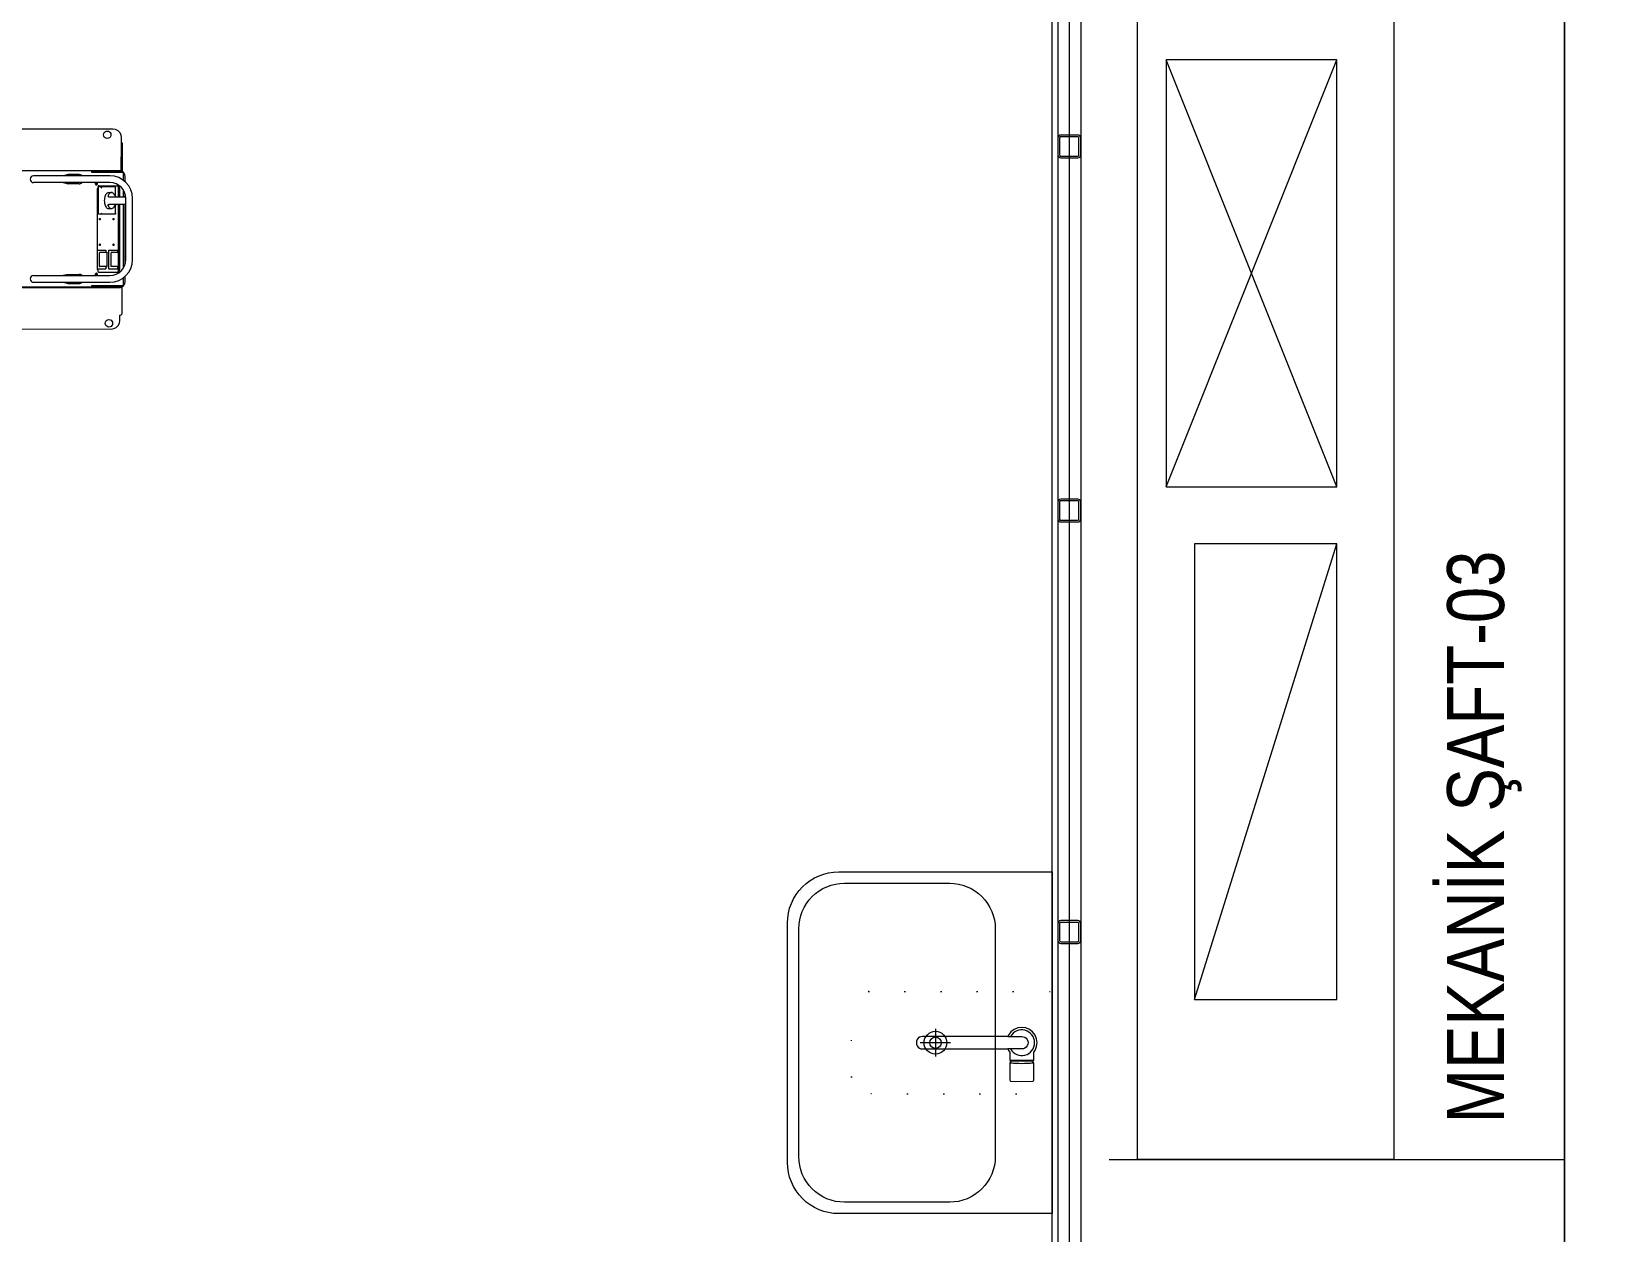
# Model space of a CAD drawing. Extents: x -2012 to 34975, y -1043 to 8321.
# Drawn here: x 2531.5 to 2806.3, y 419.6 to 630.6 of the extents above; entities that cross this region are included whole.
import ezdxf

# ---------------------------------------------------------------- set-up
doc = ezdxf.new("R2010")
doc.units = 0
doc.header["$LTSCALE"] = 25
doc.header["$PDMODE"] = 1
doc.linetypes.add('DOT2', pattern=[0.125, 0, -0.125])
doc.layers.get('0').update_dxf_attribs({"color": 9, "lineweight": 9})
for name, color, linetype, lineweight in [('01', 9, 'Continuous', 9), ('05V', 9, 'Continuous', 9), ('06D', 9, 'Continuous', 9), ('10', 9, 'Continuous', 9), ('11', 9, 'Continuous', 9), ('20', 9, 'DOT2', 9), ('21', 9, 'Continuous', 9), ('33', 9, 'BATTING', 9), ('B_Ekipman_Zemin', 155, 'Continuous', 9)]:
    doc.layers.add(name, color=color, linetype=linetype, lineweight=lineweight)
doc.styles.add('MuuM_TEXT-STANDART', font='ARIALN.TTF')
doc.linetypes.add('BATTING', pattern='A,0.0001,-0.1,[134,ltypeshp.shx,S=0.1,R=0,X=-0.1,Y=0],-0.2,[134,ltypeshp.shx,S=0.1,R=180,X=0.1,Y=0],-0.1', length=0.4001)

# ---------------------------------------------------------------- blocks, each defined once
blk = doc.blocks.new('A$C6B6E2180')
for points in [[(-2.42, 0), (2.42, 0)], [(0, 2.66), (0, -2.66)]]:
    blk.add_lwpolyline(points)
for radius in [2, 1]:
    blk.add_circle((0, 0), radius)
blk = doc.blocks.new('p-batarya uno')
at = {"linetype": 'Continuous', "elevation": 5.3}
blk.add_lwpolyline([(1959.69, 13727.45), (1962.73, 13727.45), (1962.83, 13727.49), (1962.88, 13727.6), (1962.95, 13729.55), (1962.88, 13731.5), (1962.83, 13731.6), (1962.73, 13731.65), (1959.69, 13731.65), (1959.65, 13731.57), (1959.65, 13731.52), (1959.41, 13731.55), (1959.35, 13731.55), (1959.25, 13731.65), (1957.79, 13731.65), (1957.49, 13731.89), (1956.84, 13732.15), (1956.4, 13732.22), (1956.15, 13732.25), (1955.46, 13732.15), (1954.81, 13731.89), (1954.25, 13731.45), (1953.81, 13730.89), (1953.55, 13730.24), (1953.45, 13729.55), (1953.55, 13728.86), (1953.81, 13728.21), (1954.25, 13727.65), (1954.81, 13727.21), (1955.05, 13727.11), (1955.05, 13712.11), (1955.09, 13711.84), (1955.2, 13711.58), (1955.37, 13711.36), (1955.6, 13711.19), (1955.87, 13711.09), (1956.15, 13711.05), (1956.43, 13711.09), (1956.7, 13711.19), (1956.93, 13711.36), (1957.1, 13711.58), (1957.21, 13711.84), (1957.25, 13712.11), (1957.25, 13712.3), (1957.25, 13712.43), (1957.25, 13712.66), (1957.25, 13713.02), (1957.25, 13713.51), (1957.25, 13714.13), (1957.25, 13727.11), (1957.49, 13727.21), (1957.79, 13727.45), (1959.25, 13727.45), (1959.35, 13727.55), (1959.41, 13727.55), (1959.65, 13727.57), (1959.65, 13727.52), (1959.69, 13727.45)], close=True, dxfattribs=at)
at = {"linetype": 'Continuous'}
blk.add_lwpolyline([(1955.05, 13727.11), (1955.05, 13729.57), (1955.09, 13729.84), (1955.19, 13730.1), (1955.37, 13730.33), (1955.6, 13730.5), (1955.86, 13730.61), (1956.15, 13730.65), (1956.43, 13730.6), (1956.7, 13730.5), (1956.93, 13730.33), (1957.1, 13730.1), (1957.21, 13729.84), (1957.25, 13729.57), (1957.25, 13729.26), (1957.25, 13728.92), (1957.25, 13727.11)], dxfattribs=at)
for points, elevation in [([(1959.25, 13731.65), (1959.25, 13727.45)], 5.3), ([(1959.35, 13727.55), (1959.35, 13731.55)], 5.31), ([(1959.41, 13731.55), (1959.41, 13727.55)], 5.31), ([(1959.69, 13731.65), (1959.72, 13731.57), (1959.74, 13731.45), (1959.75, 13731.36), (1959.76, 13731.25), (1959.78, 13731.01), (1959.81, 13730.55), (1959.82, 13730.06), (1959.83, 13729.55), (1959.82, 13729.06), (1959.81, 13728.54), (1959.79, 13728.16), (1959.78, 13728.09), (1959.76, 13727.84), (1959.75, 13727.74), (1959.74, 13727.65), (1959.73, 13727.58), (1959.72, 13727.52), (1959.69, 13727.45)], 5.3)]:
    blk.add_lwpolyline(points, dxfattribs=dict(at, elevation=elevation))
blk.add_arc((1956.15, 13729.55), 2.25, 299.2676, 240.7324, dxfattribs=at)
blk = doc.blocks.new('shift lavabo plan-60cm')
at = {"ltscale": 2}
for points in [[(0, 0), (60, 0), (60, -37.5, -0.414214), (51, -46.5), (9, -46.5, -0.414214), (0, -37.5)], [(10, -10), (50, -10, -0.414214), (58, -18), (58, -36.5, -0.414214), (50, -44.5), (10, -44.5, -0.414214), (2, -36.5), (2, -18, -0.414214)]]:
    blk.add_lwpolyline(points, format="xyb", close=True, dxfattribs=at)
at = {"layer": '20', "linetype": 'DOT2', "ltscale": 2}
blk.add_lwpolyline([(21, 0), (39, 0), (39, -32.23, -0.414214), (36, -35.23), (24, -35.23, -0.414214), (21, -32.23)], format="xyb", close=True, dxfattribs=at)
blk.add_blockref('p-batarya uno', (-1926.15, -13734.9))
at = {"ltscale": 2}
blk.add_blockref('A$C6B6E2180', (30, -20.5), dxfattribs=at)
blk = doc.blocks.new('Prf-40x40')
for points in [[(1.5, -2), (-1.5, -2, -0.414214), (-2, -1.5), (-2, 1.5, -0.414214), (-1.5, 2), (1.5, 2, -0.414214), (2, 1.5), (2, -1.5, -0.414214)], [(1.5, -1.7), (-1.5, -1.7, -0.414214), (-1.7, -1.5), (-1.7, 1.5, -0.414214), (-1.5, 1.7), (1.5, 1.7, -0.414214), (1.7, 1.5), (1.7, -1.5, -0.414214)]]:
    blk.add_lwpolyline(points, format="xyb", close=True)
blk.add_point((0, 0))
blk = doc.blocks.new('4800makaslift')
for p, q in [((17330.5, 8448.4), (17122.5, 8448.5)), ((17314.4, 8436.3), (17314, 8438.4)), ((17326.7, 8440.6), (17327, 8438.4)), ((17345.5, 8433.4), (17344.7, 8438.4)), ((17345.2, 8375), (17345.5, 8424.8)), ((17345.5, 8426.7), (17345.5, 8433.4)), ((17345.5, 8424.8), (17345.5, 8426.7)), ((17345.5, 8424.5), (17347, 8424.5)), ((17345.5, 8424.4), (17345.5, 8375)), ((17347, 8424.5), (17347, 8374.2)), ((17346, 8375), (17098, 8375)), ((17342, 8375.5), (17107, 8375.5)), ((17325, 8354.5), (17191, 8354.5)), ((17325, 8366.5), (17191.1, 8366.5)), ((17252, 8368.5), (17243, 8366.5)), ((17243, 8354.5), (17252, 8352.5)), ((17252, 8366.5), (17252, 8368.5)), ((17271, 8368.5), (17252, 8368.5)), ((17252, 8352.5), (17252, 8354.5)), ((17271, 8352.5), (17252, 8352.5)), ((17293.4, 8372), (17293.4, 8375)), ((17346, 8373), (17293.4, 8373)), ((17349, 8372), (17293.4, 8372)), ((17301.2, 8353.4), (17301.2, 8352.6)), ((17346, 8375), (17346, 8373)), ((17349, 8358.4), (17349, 8372)), ((17352, 8355.9), (17352, 8365.5)), ((17300.8, 8350.9), (17300.6, 8350.5)), ((17303.5, 8202), (17303.5, 8344)), ((17334, 8347), (17304.9, 8347)), ((17304.9, 8299), (17304.9, 8347)), ((17306.2, 8349), (17339.5, 8349)), ((17322.8, 8337), (17327.9, 8337)), ((17323.7, 8329.5), (17352.8, 8329.5)), ((17334.9, 8330.5), (17334.9, 8346.1)), ((17339.6, 8345.5), (17339.6, 8329.5)), ((17340.5, 8344), (17340.5, 8329.5)), ((17342.2, 8344), (17342.2, 8329.5)), ((17349, 8329.5), (17349, 8340.9)), ((17352, 8329.5), (17352, 8333.5)), ((17353, 8219.5), (17353, 8326.5)), ((17365, 8219.5), (17365, 8326.5)), ((17334, 8299), (17304.9, 8299)), ((17322.8, 8309), (17327.9, 8309)), ((17323.7, 8316.5), (17353, 8316.5)), ((17334.9, 8299.9), (17334.9, 8315.5)), ((17339.6, 8316.5), (17339.6, 8232)), ((17340.5, 8316.5), (17340.5, 8202)), ((17342.2, 8316.5), (17342.2, 8202)), ((17349, 8205.1), (17349, 8316.5)), ((17352, 8212.5), (17352, 8316.5)), ((17303.5, 8236), (17318.1, 8236)), ((17307, 8207.5), (17307, 8231.5)), ((17319.6, 8232), (17307.3, 8232)), ((17318.2, 8235.9), (17318.2, 8232)), ((17320.1, 8231.6), (17320.1, 8231.5)), ((17320.1, 8207.5), (17320.1, 8231.5)), ((17322.6, 8236), (17322.6, 8203)), ((17322.6, 8236), (17338.3, 8236)), ((17327.3, 8207.5), (17327.3, 8231.5)), ((17339.9, 8232), (17327.5, 8232)), ((17338.4, 8235.9), (17338.4, 8232)), ((17340.4, 8231.6), (17340.4, 8231.5)), ((17340.4, 8207.5), (17340.4, 8231.5)), ((17191, 8191.5), (17325, 8191.5)), ((17252, 8193.5), (17243, 8191.5)), ((17252, 8193.5), (17252, 8191.5)), ((17252, 8193.5), (17271, 8193.5)), ((17301.2, 8193.4), (17301.2, 8192.6)), ((17303.5, 8203), (17318.1, 8203)), ((17339.5, 8197), (17306.2, 8197)), ((17319.6, 8207), (17307.3, 8207)), ((17318.2, 8207), (17318.2, 8203.1)), ((17322.6, 8203), (17338.3, 8203)), ((17339.9, 8207), (17327.5, 8207)), ((17337.8, 8197), (17338.6, 8197.2)), ((17338.4, 8207), (17338.4, 8203.1)), ((17339.6, 8207), (17339.6, 8200.5)), ((17352, 8180.5), (17352, 8190.1)), ((17346, 8171), (17098, 8171)), ((17107, 8170.5), (17342, 8170.5)), ((17191, 8179.5), (17325, 8179.5)), ((17243, 8179.5), (17252, 8177.5)), ((17252, 8179.5), (17252, 8177.5)), ((17252, 8177.5), (17271, 8177.5)), ((17293.4, 8174), (17349, 8174)), ((17293.4, 8171), (17293.4, 8174)), ((17346, 8173), (17293.4, 8173)), ((17346, 8171), (17346, 8173)), ((17347, 8126), (17347, 8171.8)), ((17349, 8174), (17349, 8187.6)), ((17317.4, 8105.4), (17317, 8107.5)), ((17329.7, 8109.6), (17330, 8107.5)), ((17342.5, 8120.8), (17342.5, 8121.6)), ((17342.5, 8112.5), (17342.5, 8120.8)), ((17119.5, 8097.6), (17327.5, 8097.5))]:
    blk.add_line(p, q)
for points in [[(17314, 8438.4), (17314.4, 8440.5), (17315.3, 8442.3), (17316.7, 8443.7), (17318.5, 8444.6), (17320.5, 8444.9), (17322.5, 8444.6), (17324.4, 8443.7), (17325.8, 8442.3), (17326.7, 8440.6)], [(17327, 8438.4), (17326.7, 8436.4), (17325.8, 8434.6), (17324.4, 8433.2), (17322.5, 8432.3), (17320.5, 8431.9), (17318.5, 8432.3), (17316.7, 8433.2), (17315.3, 8434.6), (17314.4, 8436.3)], [(17344.7, 8438.4), (17342.7, 8442.3), (17339.4, 8445.6), (17335.2, 8447.7), (17330.5, 8448.4)], [(17299.8, 8353), (17299.9, 8354.2), (17300, 8354.5)], [(17301.4, 8350), (17300.8, 8350.2), (17300.3, 8350.9), (17299.9, 8351.9), (17299.8, 8353)], [(17301.2, 8352.6), (17301.1, 8351.9), (17300.8, 8351.2), (17300.5, 8350.7), (17300.5, 8350.6)], [(17301.3, 8353), (17301.2, 8351.9), (17300.8, 8350.9)], [(17300.9, 8354.5), (17301.1, 8354.1), (17301.2, 8353.4)], [(17301.1, 8354.5), (17301.2, 8354.2), (17301.3, 8353)], [(17303, 8353), (17302.9, 8351.9), (17302.5, 8350.9), (17302, 8350.2), (17301.4, 8350)], [(17302.8, 8354.5), (17302.9, 8354.2), (17303, 8353)], [(17306.2, 8349), (17305.4, 8348.8), (17304.6, 8348), (17304.1, 8346.9), (17303.7, 8345.5), (17303.5, 8344)], [(17311, 8345), (17310.7, 8345.5), (17310.3, 8346), (17309.8, 8346.3), (17309.4, 8346.6), (17309, 8346.8), (17308.6, 8347), (17308.2, 8347)], [(17315.4, 8325.2), (17315.3, 8323), (17315.4, 8320.8), (17315.7, 8318.7), (17316.1, 8316.6), (17316.7, 8314.8), (17317.5, 8313.1), (17318.4, 8311.7), (17319.4, 8310.5), (17320.5, 8309.7)], [(17322.8, 8337), (17321.6, 8336.8), (17320.5, 8336.3), (17319.4, 8335.5), (17318.4, 8334.3), (17317.5, 8332.9), (17316.7, 8331.2), (17316.1, 8329.4), (17315.7, 8327.3), (17315.4, 8325.2)], [(17322.3, 8332.5), (17322.1, 8331.8), (17322, 8331.1), (17322.1, 8330.6), (17322.4, 8330.1), (17322.8, 8329.8), (17323.2, 8329.6), (17323.7, 8329.5)], [(17327.9, 8337), (17326.8, 8336.9), (17325.8, 8336.5), (17324.8, 8335.8), (17323.9, 8334.9), (17323.1, 8333.8), (17322.3, 8332.5)], [(17333.4, 8332.5), (17332.6, 8333.8), (17331.8, 8334.9), (17330.9, 8335.8), (17329.9, 8336.5), (17328.9, 8336.9), (17327.9, 8337)], [(17333.4, 8332.5), (17333.8, 8331.8), (17334.3, 8331.1), (17334.8, 8330.6), (17335.3, 8330.1), (17335.9, 8329.8), (17336.5, 8329.6), (17337, 8329.5)], [(17334.9, 8346.1), (17334.9, 8346.3), (17334.8, 8346.6), (17334.6, 8346.8), (17334.3, 8347), (17334, 8347)], [(17334.6, 8345), (17334.8, 8345.5), (17334.9, 8346), (17334.9, 8346.1)], [(17339.4, 8348), (17338.6, 8348.8), (17337.8, 8349)], [(17339.1, 8348.3), (17339.4, 8347), (17339.6, 8345.5)], [(17340.5, 8344), (17340.3, 8345.5), (17340, 8346.9), (17339.4, 8348)], [(17342.2, 8344), (17342, 8345.5), (17341.6, 8346.9), (17341, 8348), (17340.3, 8348.8), (17339.5, 8349)], [(17311, 8301), (17310.7, 8300.5), (17310.3, 8300), (17309.8, 8299.7), (17309.4, 8299.4), (17309, 8299.2), (17308.6, 8299), (17308.2, 8299)], [(17320.5, 8309.7), (17321.6, 8309.2), (17322.8, 8309)], [(17322.3, 8313.5), (17322.1, 8314.2), (17322, 8314.9), (17322.1, 8315.5), (17322.4, 8315.9), (17322.8, 8316.2), (17323.2, 8316.4), (17323.7, 8316.5)], [(17322.3, 8313.5), (17323.1, 8312.2), (17323.9, 8311.1), (17324.8, 8310.2), (17325.8, 8309.5), (17326.8, 8309.1), (17327.9, 8309)], [(17327.9, 8309), (17328.9, 8309.1), (17329.9, 8309.5), (17330.9, 8310.2), (17331.8, 8311.1), (17332.6, 8312.2), (17333.4, 8313.5)], [(17333.4, 8313.5), (17333.8, 8314.2), (17334.3, 8314.9), (17334.8, 8315.5), (17335.3, 8315.9), (17335.9, 8316.2), (17336.5, 8316.4), (17337, 8316.5)], [(17334.9, 8299.9), (17334.9, 8299.7), (17334.8, 8299.4), (17334.6, 8299.2), (17334.3, 8299), (17334, 8299)], [(17334.6, 8301), (17334.8, 8300.5), (17334.9, 8300), (17334.9, 8299.9)], [(17306.7, 8290.5), (17306.8, 8290.9), (17306.9, 8291.3), (17307.1, 8291.6), (17307.3, 8291.8), (17307.4, 8291.8)], [(17307.4, 8289.2), (17307.3, 8289.2), (17307.1, 8289.4), (17306.9, 8289.7), (17306.8, 8290.1), (17306.7, 8290.5)], [(17307.4, 8291.8), (17307.5, 8291.8), (17307.8, 8291.6), (17307.9, 8291.3), (17308.1, 8290.9), (17308.1, 8290.5)], [(17308.1, 8290.5), (17308.1, 8290.1), (17307.9, 8289.7), (17307.8, 8289.4), (17307.5, 8289.2), (17307.4, 8289.2)], [(17330.8, 8290.5), (17330.9, 8290.9), (17331, 8291.3), (17331.2, 8291.6), (17331.4, 8291.8), (17331.5, 8291.8)], [(17331.5, 8289.2), (17331.4, 8289.2), (17331.2, 8289.4), (17331, 8289.7), (17330.9, 8290.1), (17330.8, 8290.5)], [(17331.5, 8291.8), (17331.7, 8291.8), (17331.9, 8291.6), (17332.1, 8291.3), (17332.2, 8290.9), (17332.2, 8290.5)], [(17332.2, 8290.5), (17332.2, 8290.1), (17332.1, 8289.7), (17331.9, 8289.4), (17331.7, 8289.2), (17331.5, 8289.2)], [(17306.7, 8245.5), (17306.8, 8245.9), (17306.9, 8246.3), (17307.1, 8246.6), (17307.3, 8246.8), (17307.4, 8246.8)], [(17307.4, 8244.2), (17307.3, 8244.2), (17307.1, 8244.4), (17306.9, 8244.7), (17306.8, 8245.1), (17306.7, 8245.5)], [(17307.4, 8246.8), (17307.5, 8246.8), (17307.8, 8246.6), (17307.9, 8246.3), (17308.1, 8245.9), (17308.1, 8245.5)], [(17308.1, 8245.5), (17308.1, 8245.1), (17307.9, 8244.7), (17307.8, 8244.4), (17307.5, 8244.2), (17307.4, 8244.2)], [(17330.8, 8245.5), (17330.9, 8245.9), (17331, 8246.3), (17331.2, 8246.6), (17331.4, 8246.8), (17331.5, 8246.8)], [(17331.5, 8244.2), (17331.4, 8244.2), (17331.2, 8244.4), (17331, 8244.7), (17330.9, 8245.1), (17330.8, 8245.5)], [(17331.5, 8246.8), (17331.7, 8246.8), (17331.9, 8246.6), (17332.1, 8246.3), (17332.2, 8245.9), (17332.2, 8245.5)], [(17332.2, 8245.5), (17332.2, 8245.1), (17332.1, 8244.7), (17331.9, 8244.4), (17331.7, 8244.2), (17331.5, 8244.2)], [(17304.7, 8236), (17304.7, 8236), (17304.8, 8236), (17304.9, 8235.9), (17304.9, 8235.9), (17305, 8235.8)], [(17307.3, 8232), (17307.2, 8232), (17307.1, 8231.9), (17307, 8231.8), (17307, 8231.7), (17307, 8231.5)], [(17318.1, 8236), (17318.1, 8236), (17318.2, 8236), (17318.2, 8235.9), (17318.2, 8235.9)], [(17318.2, 8235.9), (17318.2, 8235.9), (17318.1, 8235.8)], [(17319.6, 8232), (17319.8, 8232), (17319.9, 8231.9), (17320, 8231.9), (17320.1, 8231.7), (17320.1, 8231.6)], [(17324.9, 8236), (17325, 8236), (17325.1, 8236), (17325.1, 8235.9), (17325.2, 8235.9), (17325.2, 8235.8)], [(17327.5, 8232), (17327.4, 8232), (17327.4, 8231.9), (17327.3, 8231.8), (17327.3, 8231.7), (17327.3, 8231.5)], [(17338.3, 8236), (17338.4, 8236), (17338.4, 8236), (17338.4, 8235.9), (17338.4, 8235.9)], [(17338.4, 8235.9), (17338.4, 8235.9), (17338.4, 8235.8)], [(17339.9, 8232), (17340, 8232), (17340.2, 8231.9), (17340.3, 8231.9), (17340.3, 8231.7), (17340.4, 8231.6)], [(17299.8, 8193), (17299.9, 8194.2), (17300.3, 8195.1), (17300.8, 8195.8), (17301.4, 8196)], [(17300, 8191.5), (17299.9, 8191.9), (17299.8, 8193)], [(17300.5, 8195.4), (17300.5, 8195.3), (17300.8, 8194.8), (17301.1, 8194.1), (17301.2, 8193.4)], [(17300.6, 8195.5), (17300.8, 8195.1), (17301.2, 8194.2), (17301.3, 8193)], [(17301.2, 8192.6), (17301.1, 8191.9), (17300.9, 8191.5)], [(17301.3, 8193), (17301.2, 8191.9), (17301.1, 8191.5)], [(17301.4, 8196), (17302, 8195.8), (17302.5, 8195.1), (17302.9, 8194.2), (17303, 8193)], [(17303, 8193), (17302.9, 8191.9), (17302.8, 8191.5)], [(17303.5, 8202), (17303.7, 8200.5), (17304.1, 8199.1), (17304.6, 8198), (17305.4, 8197.2), (17306.2, 8197)], [(17304.7, 8203), (17304.7, 8203), (17304.8, 8203), (17304.9, 8203.1), (17304.9, 8203.1), (17305, 8203.2)], [(17307, 8207.5), (17307, 8207.3), (17307, 8207.2), (17307.1, 8207.1), (17307.2, 8207), (17307.3, 8207)], [(17318.2, 8203.1), (17318.2, 8203.1), (17318.1, 8203.2)], [(17318.1, 8203), (17318.1, 8203), (17318.2, 8203), (17318.2, 8203.1), (17318.2, 8203.1)], [(17319.6, 8207), (17319.8, 8207), (17319.9, 8207.1), (17320, 8207.2), (17320.1, 8207.3), (17320.1, 8207.4), (17320.1, 8207.5)], [(17324.9, 8203), (17325, 8203), (17325.1, 8203), (17325.1, 8203.1), (17325.2, 8203.1), (17325.2, 8203.2)], [(17327.3, 8207.5), (17327.3, 8207.3), (17327.3, 8207.2), (17327.4, 8207.1), (17327.4, 8207), (17327.5, 8207)], [(17338.3, 8203), (17338.4, 8203), (17338.4, 8203), (17338.4, 8203.1), (17338.4, 8203.1)], [(17338.4, 8203.1), (17338.4, 8203.1), (17338.4, 8203.2)], [(17338.6, 8197.2), (17339.4, 8198), (17340, 8199.1), (17340.3, 8200.5), (17340.5, 8202)], [(17339.6, 8200.5), (17339.4, 8199), (17339.1, 8197.7)], [(17339.5, 8197), (17340.3, 8197.2), (17341, 8198), (17341.6, 8199.1), (17342, 8200.5), (17342.2, 8202)], [(17339.9, 8207), (17340, 8207), (17340.2, 8207.1), (17340.3, 8207.2), (17340.3, 8207.3), (17340.4, 8207.4), (17340.4, 8207.5)], [(17317, 8107.5), (17317.3, 8109.5), (17318.3, 8111.3), (17319.7, 8112.8), (17321.5, 8113.7), (17323.5, 8114), (17325.5, 8113.7), (17327.3, 8112.8), (17328.8, 8111.3), (17329.7, 8109.6)], [(17330, 8107.5), (17329.7, 8105.5), (17328.8, 8103.7), (17327.3, 8102.2), (17325.5, 8101.3), (17323.5, 8101), (17321.5, 8101.3), (17319.7, 8102.3), (17318.3, 8103.7), (17317.4, 8105.4)], [(17327.5, 8097.5), (17332.1, 8098.2), (17336.3, 8100.4), (17339.6, 8103.7), (17341.8, 8107.9), (17342.5, 8112.5)], [(17342.5, 8121.6), (17343.9, 8121.8), (17345.2, 8122.4), (17346.2, 8123.4), (17346.8, 8124.6), (17347, 8126)]]:
    blk.add_lwpolyline(points)
for centre, radius, start, end in [((17191, 8360.5), 6, 90, 270), ((17271, 8360.5), 8, 48.618, 90), ((17271, 8360.5), 8, 270, 311.4517), ((17325, 8326.5), 40, 0, 90), ((17325, 8326.5), 28, 0, 90), ((17342, 8365.5), 10, 72.6233, 90), ((17342, 8365.5), 10, 0, 66.2136), ((17325, 8219.5), 28, 270, 0), ((17325, 8219.5), 40, 270, 0), ((17191, 8185.5), 6, 90, 270), ((17271, 8185.5), 8, 48.5483, 90), ((17271, 8185.5), 8, 270, 311.4517), ((17342, 8180.5), 10, 270, 287.3759), ((17342, 8180.5), 10, 293.7864, 0)]:
    blk.add_arc(centre, radius, start, end)

msp = doc.modelspace()

# ---------------------------------------------------------------- linework, layer by layer
at = {"layer": '01'}
for points in [[(3400.84, 312.5), (2800.84, 312.5), (2800.84, 662.5), (3400.84, 662.5), (3400.84, 622.5), (2850.84, 622.5), (2850.84, 352.5), (3400.84, 352.5)], [(3400.84, 662.5), (2800.84, 662.5), (2800.84, 312.5), (3400.84, 312.5), (3400.84, 352.5), (2850.84, 352.5), (2850.84, 622.5), (3400.84, 622.5)]]:
    msp.add_lwpolyline(points, close=True, dxfattribs=at)
at = {"layer": '06D'}
for points in [[(2800.84, 754), (2715.84, 754), (2715.84, 332.5)], [(2730.84, 550.56), (2760.84, 625.56)], [(2760.84, 550.56), (2730.84, 625.56)], [(2735.84, 460.56), (2760.84, 540.56)], [(2720.84, 432.5), (2800.84, 432.5)]]:
    msp.add_lwpolyline(points, dxfattribs=at)
for points in [[(2770.84, 432.5), (2725.84, 432.5), (2725.84, 722.5), (2770.84, 722.5)], [(2730.84, 550.56), (2760.84, 550.56), (2760.84, 625.56), (2730.84, 625.56)], [(2735.84, 460.56), (2760.84, 460.56), (2760.84, 540.56), (2735.84, 540.56)]]:
    msp.add_lwpolyline(points, close=True, dxfattribs=at)
at = {"layer": '11'}
msp.add_lwpolyline([(2711.84, 332.5), (2710.84, 332.5), (2710.84, 759.5), (2711.84, 759.5)], close=True, dxfattribs=at)
at = {"layer": '33', "ltscale": 0.2}
msp.add_lwpolyline([(2800.84, 756.5), (2713.84, 756.5), (2713.84, 332.6)], dxfattribs=at)

# ---------------------------------------------------------------- block references
at = {"layer": '05V', "extrusion": (0, 0, -1), "xscale": -1, "zscale": -1, "rotation": 89.99999999999993}
msp.add_blockref('shift lavabo plan-60cm', (-2710.84, 483), dxfattribs=at)
at = {"layer": '10', "xscale": -1, "rotation": 90}
for p in [(2713.84, 610.35), (2713.84, 546.43), (2713.84, 472.43)]:
    msp.add_blockref('Prf-40x40', p, dxfattribs=at)
at = {"layer": 'B_Ekipman_Zemin', "xscale": 0.1, "yscale": 0.1, "zscale": 0.1}
msp.add_blockref('4800makaslift', (812.83, -231.46), dxfattribs=at)

# ---------------------------------------------------------------- texts
at = {"layer": '21', "style": 'MuuM_TEXT-STANDART'}
msp.add_text('MEKANİK ŞAFT-03', height=10, rotation=90, dxfattribs=at).set_placement((2790.2, 438.83))

doc.saveas('drawing.dxf')
